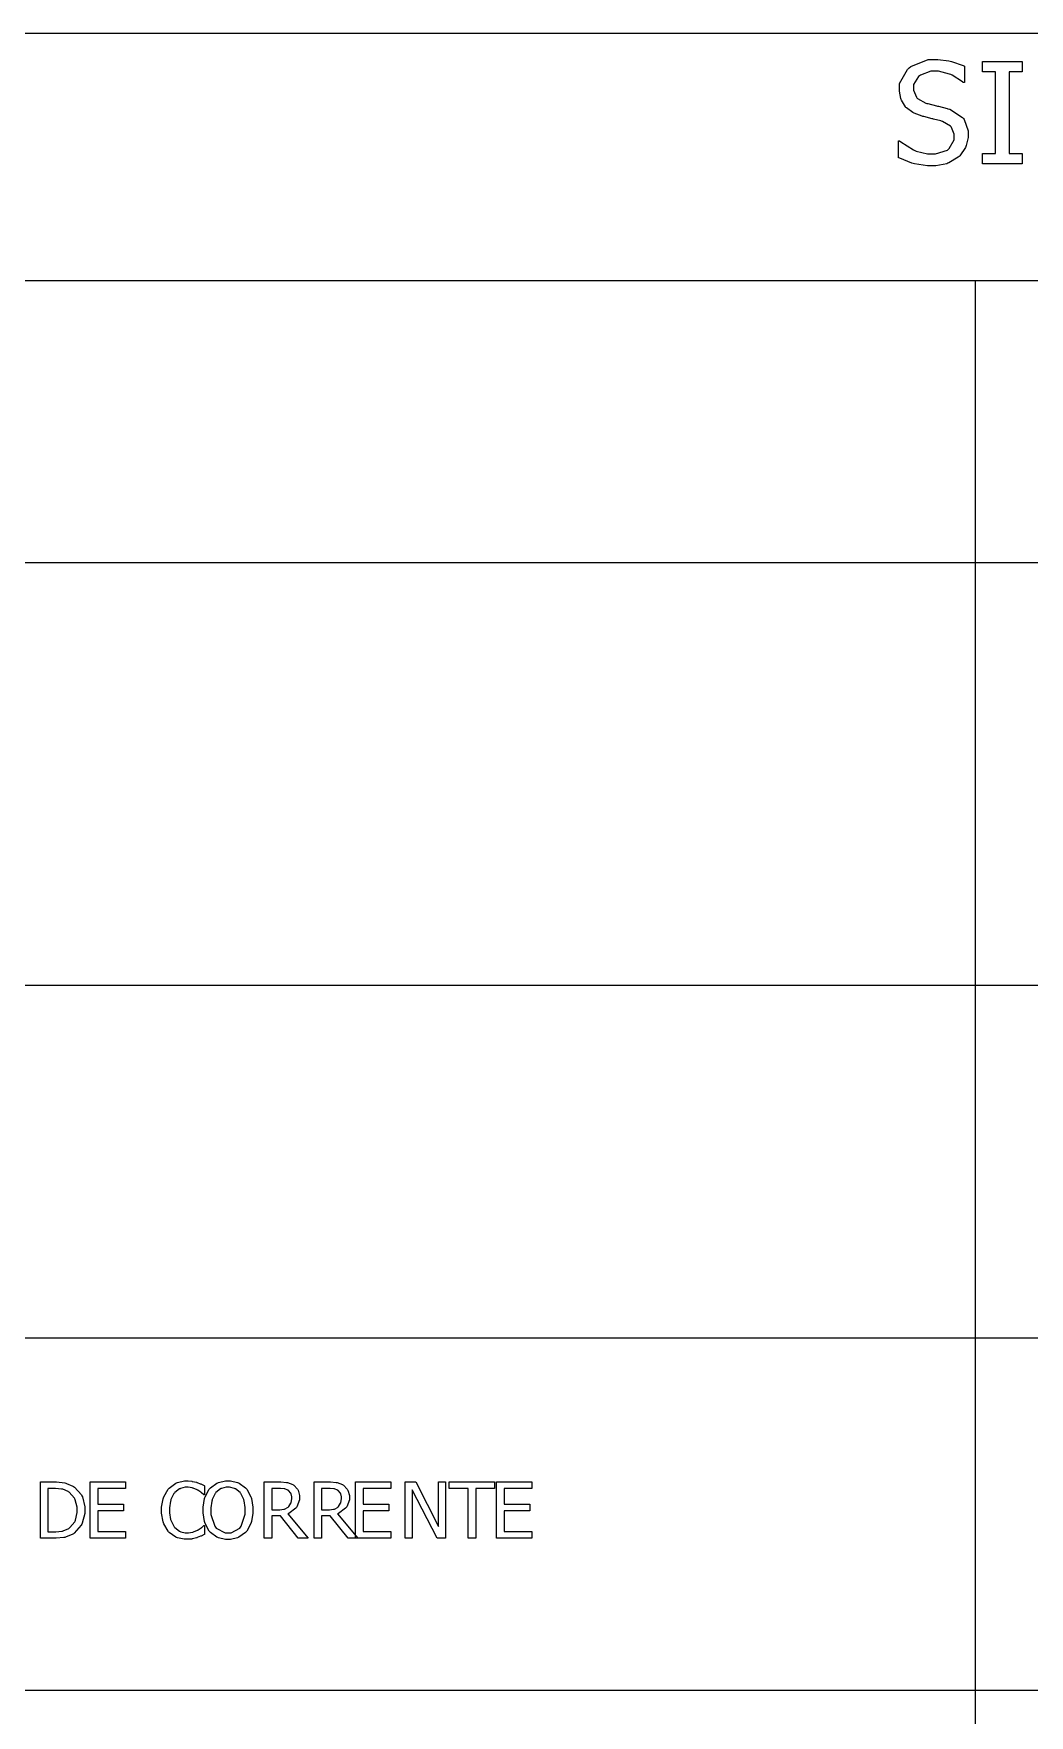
# Model space of a CAD drawing. Header units: millimetres. Extents: x 1974 to 2560, y 1429 to 1567.
# Drawn here: x 2490.17 to 2493.15, y 1527.66 to 1532.7 of the extents above; entities that cross this region are included whole.
import ezdxf

# ---------------------------------------------------------------- set-up
doc = ezdxf.new("R2010")
doc.units = ezdxf.units.MM
doc.layers.add('TEXTO', color=4, linetype='Continuous')
doc.layers.add('TIMBRE', color=7, linetype='Continuous')

msp = doc.modelspace()

# ---------------------------------------------------------------- linework, layer by layer
at = {"layer": 'TEXTO', "color": 0}
for p, q in [((2492.7655, 1532.5459), (2492.7897, 1532.5885)), ((2492.7897, 1532.5885), (2492.7946, 1532.5927)), ((2492.7946, 1532.5927), (2492.7995, 1532.597)), ((2492.7995, 1532.597), (2492.8514, 1532.618)), ((2492.86, 1532.5827), (2492.8285, 1532.5716)), ((2492.8514, 1532.618), (2492.8688, 1532.618)), ((2492.8715, 1532.5827), (2492.86, 1532.5827)), ((2492.8688, 1532.618), (2492.881, 1532.618)), ((2492.8825, 1532.5827), (2492.8715, 1532.5827)), ((2492.881, 1532.618), (2492.9137, 1532.6137)), ((2492.9157, 1532.5745), (2492.8825, 1532.5827)), ((2492.9137, 1532.6137), (2492.9176, 1532.6129)), ((2492.9196, 1532.5728), (2492.9157, 1532.5745)), ((2492.9176, 1532.6129), (2492.9214, 1532.612)), ((2492.9214, 1532.612), (2492.9569, 1532.5999)), ((2492.9569, 1532.5999), (2492.9602, 1532.5982)), ((2492.9602, 1532.5982), (2492.9602, 1532.5493)), ((2493.0148, 1532.5811), (2493.0148, 1532.6124)), ((2493.0148, 1532.6124), (2493.1339, 1532.6124)), ((2493.054, 1532.5811), (2493.0148, 1532.5811)), ((2493.054, 1532.3367), (2493.054, 1532.5811)), ((2493.1339, 1532.5811), (2493.0949, 1532.5811)), ((2493.0949, 1532.5811), (2493.0949, 1532.3367)), ((2493.1339, 1532.6124), (2493.1339, 1532.5811)), ((2492.7655, 1532.5302), (2492.7655, 1532.5459)), ((2492.7655, 1532.5228), (2492.7655, 1532.5302)), ((2492.8225, 1532.5673), (2492.808, 1532.5428)), ((2492.808, 1532.5428), (2492.808, 1532.5345)), ((2492.808, 1532.5345), (2492.808, 1532.5267)), ((2492.808, 1532.5267), (2492.8165, 1532.5053)), ((2492.8256, 1532.5695), (2492.8225, 1532.5673)), ((2492.8285, 1532.5716), (2492.8256, 1532.5695)), ((2492.9234, 1532.5711), (2492.9196, 1532.5728)), ((2492.9547, 1532.5516), (2492.9234, 1532.5711)), ((2492.9571, 1532.5493), (2492.9547, 1532.5516)), ((2492.9602, 1532.5493), (2492.9571, 1532.5493)), ((2492.7699, 1532.5008), (2492.7655, 1532.5228)), ((2492.7707, 1532.4985), (2492.7699, 1532.5008)), ((2492.7716, 1532.4962), (2492.7707, 1532.4985)), ((2492.7838, 1532.4764), (2492.7716, 1532.4962)), ((2492.7854, 1532.4746), (2492.7838, 1532.4764)), ((2492.7871, 1532.473), (2492.7854, 1532.4746)), ((2492.8057, 1532.459), (2492.7871, 1532.473)), ((2492.8165, 1532.5053), (2492.8183, 1532.5033)), ((2492.8183, 1532.5033), (2492.8199, 1532.5014)), ((2492.8199, 1532.5014), (2492.8449, 1532.4874)), ((2492.8449, 1532.4874), (2492.8482, 1532.4865)), ((2492.8482, 1532.4865), (2492.8504, 1532.4859)), ((2492.8504, 1532.4859), (2492.8768, 1532.4793)), ((2492.8768, 1532.4793), (2492.88, 1532.4785)), ((2492.88, 1532.4785), (2492.8831, 1532.4779)), ((2492.8831, 1532.4779), (2492.909, 1532.471)), ((2492.8078, 1532.4579), (2492.8057, 1532.459)), ((2492.8099, 1532.4569), (2492.8078, 1532.4579)), ((2492.8335, 1532.4482), (2492.8099, 1532.4569)), ((2492.8362, 1532.4475), (2492.8335, 1532.4482)), ((2492.8391, 1532.4468), (2492.8362, 1532.4475)), ((2492.8637, 1532.4407), (2492.8391, 1532.4468)), ((2492.8657, 1532.4402), (2492.8637, 1532.4407)), ((2492.8677, 1532.4398), (2492.8657, 1532.4402)), ((2492.8893, 1532.4341), (2492.8677, 1532.4398)), ((2492.8917, 1532.4334), (2492.8893, 1532.4341)), ((2492.895, 1532.4325), (2492.8917, 1532.4334)), ((2492.9191, 1532.4183), (2492.895, 1532.4325)), ((2492.909, 1532.471), (2492.9111, 1532.4703)), ((2492.9111, 1532.4703), (2492.9164, 1532.4689)), ((2492.9164, 1532.4689), (2492.955, 1532.4444)), ((2492.955, 1532.4444), (2492.9575, 1532.441)), ((2492.9575, 1532.441), (2492.9599, 1532.4379)), ((2492.9599, 1532.4379), (2492.9721, 1532.4041)), ((2492.7633, 1532.3237), (2492.7633, 1532.3748)), ((2492.7633, 1532.3748), (2492.7662, 1532.3748)), ((2492.7662, 1532.3748), (2492.7695, 1532.3717)), ((2492.9152, 1532.3516), (2492.9296, 1532.3778)), ((2492.9206, 1532.4163), (2492.9191, 1532.4183)), ((2492.9221, 1532.4144), (2492.9206, 1532.4163)), ((2492.9296, 1532.3939), (2492.9221, 1532.4144)), ((2492.9296, 1532.3863), (2492.9296, 1532.3939)), ((2492.9296, 1532.3778), (2492.9296, 1532.3863)), ((2492.9721, 1532.3839), (2492.966, 1532.3603)), ((2492.9721, 1532.4041), (2492.9721, 1532.3927)), ((2492.9721, 1532.3927), (2492.9721, 1532.3839)), ((2492.7666, 1532.3221), (2492.7633, 1532.3237)), ((2492.8033, 1532.3078), (2492.7666, 1532.3221)), ((2492.7695, 1532.3717), (2492.8076, 1532.3472)), ((2492.8076, 1532.3472), (2492.8118, 1532.3454)), ((2492.8118, 1532.3454), (2492.8161, 1532.3438)), ((2492.8161, 1532.3438), (2492.8499, 1532.335)), ((2492.8499, 1532.335), (2492.8613, 1532.335)), ((2492.8613, 1532.335), (2492.8739, 1532.335)), ((2492.8739, 1532.335), (2492.9095, 1532.3468)), ((2492.9095, 1532.3468), (2492.9124, 1532.3492)), ((2492.9124, 1532.3492), (2492.9152, 1532.3516)), ((2492.9417, 1532.3254), (2492.9139, 1532.3083)), ((2492.9443, 1532.3276), (2492.9417, 1532.3254)), ((2492.9465, 1532.3297), (2492.9443, 1532.3276)), ((2492.9636, 1532.3545), (2492.9465, 1532.3297)), ((2492.9649, 1532.3573), (2492.9636, 1532.3545)), ((2492.966, 1532.3603), (2492.9649, 1532.3573)), ((2493.0148, 1532.3054), (2493.0148, 1532.3367)), ((2493.0148, 1532.3367), (2493.054, 1532.3367)), ((2493.0949, 1532.3367), (2493.1339, 1532.3367)), ((2493.1339, 1532.3367), (2493.1339, 1532.3054)), ((2493.1339, 1532.3367), (2493.1339, 1532.3367)), ((2492.8073, 1532.3067), (2492.8033, 1532.3078)), ((2492.8112, 1532.3055), (2492.8073, 1532.3067)), ((2492.8498, 1532.2998), (2492.8112, 1532.3055)), ((2492.8641, 1532.2998), (2492.8498, 1532.2998)), ((2492.8749, 1532.2998), (2492.8641, 1532.2998)), ((2492.8641, 1532.2998), (2492.8641, 1532.2998)), ((2492.9077, 1532.3058), (2492.8749, 1532.2998)), ((2492.9108, 1532.307), (2492.9077, 1532.3058)), ((2492.9139, 1532.3083), (2492.9108, 1532.307)), ((2493.1339, 1532.3054), (2493.0148, 1532.3054)), ((2507.7976, 1531.9544), (2478.9131, 1531.9544)), ((2492.993, 1531.9544), (2492.993, 1515.0586)), ((2507.7976, 1531.1096), (2478.9131, 1531.1096)), ((2507.7976, 1529.8424), (2478.9131, 1529.8424)), ((2507.7976, 1528.7864), (2478.9131, 1528.7864)), ((2490.1929, 1528.1861), (2490.1929, 1528.355)), ((2490.1929, 1528.355), (2490.2313, 1528.355)), ((2490.2313, 1528.355), (2490.2406, 1528.355)), ((2490.2406, 1528.355), (2490.2663, 1528.3521)), ((2490.2663, 1528.3521), (2490.2687, 1528.3514)), ((2490.2687, 1528.3514), (2490.2709, 1528.3508)), ((2490.2709, 1528.3508), (2490.2901, 1528.3427)), ((2490.2901, 1528.3427), (2490.2918, 1528.3416)), ((2490.2918, 1528.3416), (2490.2945, 1528.3398)), ((2490.3419, 1528.1861), (2490.3419, 1528.355)), ((2490.3419, 1528.355), (2490.4476, 1528.355)), ((2490.4476, 1528.355), (2490.4476, 1528.335)), ((2490.5785, 1528.3367), (2490.5985, 1528.3511)), ((2490.5985, 1528.3511), (2490.6008, 1528.3521)), ((2490.6008, 1528.3521), (2490.603, 1528.3531)), ((2490.603, 1528.3531), (2490.6245, 1528.3581)), ((2490.6245, 1528.3581), (2490.6317, 1528.3581)), ((2490.6317, 1528.3581), (2490.6357, 1528.3581)), ((2490.6357, 1528.3581), (2490.6463, 1528.3571)), ((2490.6463, 1528.3571), (2490.6476, 1528.3568)), ((2490.6476, 1528.3568), (2490.6488, 1528.3566)), ((2490.6488, 1528.3566), (2490.6604, 1528.354)), ((2490.6604, 1528.354), (2490.6614, 1528.3536)), ((2490.6614, 1528.3536), (2490.6623, 1528.3534)), ((2490.6623, 1528.3534), (2490.6717, 1528.3498)), ((2490.6717, 1528.3498), (2490.6727, 1528.3493)), ((2490.6727, 1528.3493), (2490.6735, 1528.349)), ((2490.6735, 1528.349), (2490.683, 1528.3443)), ((2490.683, 1528.3443), (2490.6839, 1528.3437)), ((2490.6839, 1528.3437), (2490.6839, 1528.3167)), ((2490.7019, 1528.3375), (2490.7215, 1528.3517)), ((2490.7215, 1528.3517), (2490.7238, 1528.3527)), ((2490.7238, 1528.3527), (2490.726, 1528.3536)), ((2490.726, 1528.3536), (2490.7474, 1528.3584)), ((2490.7474, 1528.3584), (2490.7546, 1528.3584)), ((2490.7546, 1528.3584), (2490.7624, 1528.3584)), ((2490.7624, 1528.3584), (2490.7833, 1528.3536)), ((2490.7833, 1528.3536), (2490.7857, 1528.3526)), ((2490.7857, 1528.3526), (2490.7879, 1528.3516)), ((2490.7879, 1528.3516), (2490.8074, 1528.3374)), ((2490.8634, 1528.1861), (2490.8634, 1528.355)), ((2490.8634, 1528.355), (2490.907, 1528.355)), ((2490.907, 1528.355), (2490.913, 1528.355)), ((2490.913, 1528.355), (2490.9296, 1528.3537)), ((2490.9296, 1528.3537), (2490.9313, 1528.3534)), ((2490.9313, 1528.3534), (2490.9329, 1528.3532)), ((2490.9329, 1528.3532), (2490.9485, 1528.347)), ((2490.9485, 1528.347), (2490.9501, 1528.346)), ((2490.9501, 1528.346), (2490.9515, 1528.3452)), ((2490.9515, 1528.3452), (2490.9631, 1528.3329)), ((2491.0124, 1528.1861), (2491.0124, 1528.355)), ((2491.0124, 1528.355), (2491.0559, 1528.355)), ((2491.0559, 1528.355), (2491.062, 1528.355)), ((2491.062, 1528.355), (2491.0787, 1528.3537)), ((2491.0787, 1528.3537), (2491.0803, 1528.3534)), ((2491.0803, 1528.3534), (2491.0818, 1528.3532)), ((2491.0818, 1528.3532), (2491.0974, 1528.347)), ((2491.0974, 1528.347), (2491.0989, 1528.346)), ((2491.0989, 1528.346), (2491.1004, 1528.3452)), ((2491.1004, 1528.3452), (2491.1121, 1528.3329)), ((2491.1367, 1528.1861), (2491.1367, 1528.355)), ((2491.1367, 1528.355), (2491.2424, 1528.355)), ((2491.2424, 1528.355), (2491.2424, 1528.335)), ((2491.2856, 1528.1861), (2491.2856, 1528.355)), ((2491.2856, 1528.355), (2491.3175, 1528.355)), ((2491.3175, 1528.355), (2491.3854, 1528.2213)), ((2491.3854, 1528.2213), (2491.3854, 1528.355)), ((2491.3854, 1528.355), (2491.4064, 1528.355)), ((2491.4064, 1528.355), (2491.4064, 1528.1861)), ((2491.4064, 1528.355), (2491.4064, 1528.355)), ((2491.4174, 1528.335), (2491.4174, 1528.355)), ((2491.4174, 1528.355), (2491.5534, 1528.355)), ((2491.5534, 1528.355), (2491.5534, 1528.335)), ((2491.5589, 1528.1861), (2491.5589, 1528.355)), ((2491.5589, 1528.355), (2491.6645, 1528.355)), ((2491.6645, 1528.355), (2491.6645, 1528.335)), ((2490.2325, 1528.3357), (2490.2154, 1528.3357)), ((2490.2154, 1528.3357), (2490.2154, 1528.2054)), ((2490.2384, 1528.3357), (2490.2325, 1528.3357)), ((2490.2562, 1528.3337), (2490.2384, 1528.3357)), ((2490.2579, 1528.3334), (2490.2562, 1528.3337)), ((2490.2596, 1528.3329), (2490.2579, 1528.3334)), ((2490.2755, 1528.3265), (2490.2596, 1528.3329)), ((2490.277, 1528.3255), (2490.2755, 1528.3265)), ((2490.2792, 1528.3242), (2490.277, 1528.3255)), ((2490.2951, 1528.3064), (2490.2792, 1528.3242)), ((2490.2945, 1528.3398), (2490.3155, 1528.316)), ((2490.2962, 1528.3041), (2490.2951, 1528.3064)), ((2490.2973, 1528.3018), (2490.2962, 1528.3041)), ((2490.3027, 1528.279), (2490.2973, 1528.3018)), ((2490.3155, 1528.316), (2490.3171, 1528.3129)), ((2490.3171, 1528.3129), (2490.3186, 1528.3101)), ((2490.3186, 1528.3101), (2490.326, 1528.2804)), ((2490.4476, 1528.335), (2490.3645, 1528.335)), ((2490.3645, 1528.335), (2490.3645, 1528.2887)), ((2490.5557, 1528.2796), (2490.5601, 1528.3047)), ((2490.5601, 1528.3047), (2490.5611, 1528.3073)), ((2490.5611, 1528.3073), (2490.562, 1528.31)), ((2490.562, 1528.31), (2490.5751, 1528.3329)), ((2490.5751, 1528.3329), (2490.5768, 1528.3348)), ((2490.5768, 1528.3348), (2490.5785, 1528.3367)), ((2490.5824, 1528.2977), (2490.5791, 1528.2773)), ((2490.583, 1528.2998), (2490.5824, 1528.2977)), ((2490.5837, 1528.302), (2490.583, 1528.2998)), ((2490.5929, 1528.3201), (2490.5837, 1528.302)), ((2490.5942, 1528.3214), (2490.5929, 1528.3201)), ((2490.5954, 1528.3229), (2490.5942, 1528.3214)), ((2490.6094, 1528.3339), (2490.5954, 1528.3229)), ((2490.6111, 1528.3345), (2490.6094, 1528.3339)), ((2490.6126, 1528.3353), (2490.6111, 1528.3345)), ((2490.6264, 1528.3389), (2490.6126, 1528.3353)), ((2490.6316, 1528.3389), (2490.6264, 1528.3389)), ((2490.6356, 1528.3389), (2490.6316, 1528.3389)), ((2490.6478, 1528.337), (2490.6356, 1528.3389)), ((2490.6491, 1528.3366), (2490.6478, 1528.337)), ((2490.6504, 1528.3362), (2490.6491, 1528.3366)), ((2490.6621, 1528.3314), (2490.6504, 1528.3362)), ((2490.6632, 1528.3308), (2490.6621, 1528.3314)), ((2490.6642, 1528.3303), (2490.6632, 1528.3308)), ((2490.6737, 1528.3239), (2490.6642, 1528.3303)), ((2490.6745, 1528.3232), (2490.6737, 1528.3239)), ((2490.6753, 1528.3227), (2490.6745, 1528.3232)), ((2490.6816, 1528.3171), (2490.6753, 1528.3227)), ((2490.6799, 1528.2799), (2490.6844, 1528.3053)), ((2490.6821, 1528.3167), (2490.6816, 1528.3171)), ((2490.6839, 1528.3167), (2490.6821, 1528.3167)), ((2490.6844, 1528.3053), (2490.6853, 1528.3079)), ((2490.6853, 1528.3079), (2490.6861, 1528.3106)), ((2490.6861, 1528.3106), (2490.6987, 1528.3337)), ((2490.6987, 1528.3337), (2490.7003, 1528.3355)), ((2490.7003, 1528.3355), (2490.7019, 1528.3375)), ((2490.7063, 1528.2978), (2490.7033, 1528.2774)), ((2490.7069, 1528.3), (2490.7063, 1528.2978)), ((2490.7075, 1528.3022), (2490.7069, 1528.3)), ((2490.716, 1528.3203), (2490.7075, 1528.3022)), ((2490.7172, 1528.3216), (2490.716, 1528.3203)), ((2490.7184, 1528.3232), (2490.7172, 1528.3216)), ((2490.7319, 1528.3342), (2490.7184, 1528.3232)), ((2490.7334, 1528.3349), (2490.7319, 1528.3342)), ((2490.7348, 1528.3357), (2490.7334, 1528.3349)), ((2490.7494, 1528.3391), (2490.7348, 1528.3357)), ((2490.7548, 1528.3391), (2490.7494, 1528.3391)), ((2490.7596, 1528.3391), (2490.7548, 1528.3391)), ((2490.7743, 1528.3355), (2490.7596, 1528.3391)), ((2490.776, 1528.3348), (2490.7743, 1528.3355)), ((2490.7775, 1528.3341), (2490.776, 1528.3348)), ((2490.791, 1528.3231), (2490.7775, 1528.3341)), ((2490.7921, 1528.3216), (2490.791, 1528.3231)), ((2490.7933, 1528.3203), (2490.7921, 1528.3216)), ((2490.8017, 1528.3024), (2490.7933, 1528.3203)), ((2490.8024, 1528.3002), (2490.8017, 1528.3024)), ((2490.803, 1528.298), (2490.8024, 1528.3002)), ((2490.8059, 1528.278), (2490.803, 1528.298)), ((2490.8074, 1528.3374), (2490.809, 1528.3355)), ((2490.809, 1528.3355), (2490.8107, 1528.3337)), ((2490.809, 1528.3355), (2490.809, 1528.3355)), ((2490.8107, 1528.3337), (2490.8231, 1528.3108)), ((2490.8231, 1528.3108), (2490.824, 1528.308)), ((2490.824, 1528.308), (2490.8249, 1528.3053)), ((2490.8249, 1528.3053), (2490.8293, 1528.2792)), ((2490.9081, 1528.3357), (2490.8859, 1528.3357)), ((2490.8859, 1528.3357), (2490.8859, 1528.2719)), ((2490.9118, 1528.3357), (2490.9081, 1528.3357)), ((2490.9229, 1528.3347), (2490.9118, 1528.3357)), ((2490.9239, 1528.3344), (2490.9229, 1528.3347)), ((2490.9249, 1528.3342), (2490.9239, 1528.3344)), ((2490.9341, 1528.3305), (2490.9249, 1528.3342)), ((2490.935, 1528.3299), (2490.9341, 1528.3305)), ((2490.9358, 1528.3293), (2490.935, 1528.3299)), ((2490.9426, 1528.3215), (2490.9358, 1528.3293)), ((2490.9369, 1528.2815), (2490.9429, 1528.291)), ((2490.9431, 1528.3205), (2490.9426, 1528.3215)), ((2490.9429, 1528.291), (2490.9434, 1528.292)), ((2490.9434, 1528.3196), (2490.9431, 1528.3205)), ((2490.9457, 1528.3107), (2490.9434, 1528.3196)), ((2490.9434, 1528.292), (2490.9437, 1528.2932)), ((2490.9437, 1528.2932), (2490.9457, 1528.3039)), ((2490.9457, 1528.3075), (2490.9457, 1528.3107)), ((2490.9457, 1528.3039), (2490.9457, 1528.3075)), ((2490.9457, 1528.3075), (2490.9457, 1528.3075)), ((2490.9691, 1528.3014), (2490.9613, 1528.2802)), ((2490.9631, 1528.3329), (2490.964, 1528.3314)), ((2490.964, 1528.3314), (2490.9648, 1528.3299)), ((2490.9648, 1528.3299), (2490.9691, 1528.3144)), ((2490.9691, 1528.3144), (2490.9691, 1528.3092)), ((2490.9691, 1528.3092), (2490.9691, 1528.3014)), ((2491.0571, 1528.3357), (2491.035, 1528.3357)), ((2491.035, 1528.3357), (2491.035, 1528.2719)), ((2491.0607, 1528.3357), (2491.0571, 1528.3357)), ((2491.0718, 1528.3347), (2491.0607, 1528.3357)), ((2491.0728, 1528.3344), (2491.0718, 1528.3347)), ((2491.0739, 1528.3342), (2491.0728, 1528.3344)), ((2491.0831, 1528.3305), (2491.0739, 1528.3342)), ((2491.084, 1528.3299), (2491.0831, 1528.3305)), ((2491.0849, 1528.3293), (2491.084, 1528.3299)), ((2491.0916, 1528.3215), (2491.0849, 1528.3293)), ((2491.0859, 1528.2815), (2491.092, 1528.291)), ((2491.092, 1528.3205), (2491.0916, 1528.3215)), ((2491.0925, 1528.3196), (2491.092, 1528.3205)), ((2491.092, 1528.291), (2491.0923, 1528.292)), ((2491.0923, 1528.292), (2491.0928, 1528.2932)), ((2491.0947, 1528.3107), (2491.0925, 1528.3196)), ((2491.0928, 1528.2932), (2491.0947, 1528.3039)), ((2491.0947, 1528.3075), (2491.0947, 1528.3107)), ((2491.0947, 1528.3039), (2491.0947, 1528.3075)), ((2491.0947, 1528.3075), (2491.0947, 1528.3075)), ((2491.1182, 1528.3014), (2491.1103, 1528.2802)), ((2491.1121, 1528.3329), (2491.113, 1528.3314)), ((2491.113, 1528.3314), (2491.1138, 1528.3299)), ((2491.1138, 1528.3299), (2491.1182, 1528.3144)), ((2491.1182, 1528.3144), (2491.1182, 1528.3092)), ((2491.1182, 1528.3092), (2491.1182, 1528.3014)), ((2491.2424, 1528.335), (2491.1592, 1528.335)), ((2491.1592, 1528.335), (2491.1592, 1528.2887)), ((2491.3813, 1528.1861), (2491.3066, 1528.3318)), ((2491.3066, 1528.3318), (2491.3066, 1528.1861)), ((2491.4741, 1528.335), (2491.4174, 1528.335)), ((2491.4741, 1528.1861), (2491.4741, 1528.335)), ((2491.5534, 1528.335), (2491.4966, 1528.335)), ((2491.4966, 1528.335), (2491.4966, 1528.1861)), ((2491.6645, 1528.335), (2491.5814, 1528.335)), ((2491.5814, 1528.335), (2491.5814, 1528.2887)), ((2490.2968, 1528.2378), (2490.2978, 1528.24)), ((2490.2978, 1528.24), (2490.3027, 1528.263)), ((2490.3027, 1528.2706), (2490.3027, 1528.279)), ((2490.3027, 1528.263), (2490.3027, 1528.2706)), ((2490.3027, 1528.2706), (2490.3027, 1528.2706)), ((2490.326, 1528.26), (2490.3183, 1528.2318)), ((2490.326, 1528.2804), (2490.326, 1528.2704)), ((2490.326, 1528.2704), (2490.326, 1528.26)), ((2490.326, 1528.2704), (2490.326, 1528.2704)), ((2490.3645, 1528.2887), (2490.4419, 1528.2887)), ((2490.4419, 1528.2688), (2490.3645, 1528.2688)), ((2490.3645, 1528.2688), (2490.3645, 1528.2061)), ((2490.4419, 1528.2887), (2490.4419, 1528.2688)), ((2490.5557, 1528.2704), (2490.5557, 1528.2796)), ((2490.5557, 1528.2616), (2490.5557, 1528.2704)), ((2490.5603, 1528.2354), (2490.5557, 1528.2616)), ((2490.5791, 1528.2773), (2490.5791, 1528.2704)), ((2490.5791, 1528.2704), (2490.5791, 1528.2629)), ((2490.5791, 1528.2629), (2490.5826, 1528.2426)), ((2490.5826, 1528.2426), (2490.5833, 1528.2405)), ((2490.5833, 1528.2405), (2490.584, 1528.2385)), ((2490.6799, 1528.2705), (2490.6799, 1528.2799)), ((2490.6799, 1528.262), (2490.6799, 1528.2705)), ((2490.6843, 1528.2361), (2490.6799, 1528.262)), ((2490.7033, 1528.2774), (2490.7033, 1528.2705)), ((2490.7033, 1528.2705), (2490.7033, 1528.2578)), ((2490.7033, 1528.2578), (2490.715, 1528.2226)), ((2490.7944, 1528.2226), (2490.8059, 1528.2585)), ((2490.8059, 1528.2705), (2490.8059, 1528.278)), ((2490.8059, 1528.2585), (2490.8059, 1528.2705)), ((2490.8059, 1528.2705), (2490.8059, 1528.2705)), ((2490.8293, 1528.2613), (2490.825, 1528.2362)), ((2490.8293, 1528.2792), (2490.8293, 1528.2705)), ((2490.8293, 1528.2705), (2490.8293, 1528.2613)), ((2490.8859, 1528.2719), (2490.9056, 1528.2719)), ((2490.9115, 1528.2532), (2490.8859, 1528.2532)), ((2490.8859, 1528.2532), (2490.8859, 1528.1861)), ((2490.9056, 1528.2719), (2490.9099, 1528.2719)), ((2490.9099, 1528.2719), (2490.9216, 1528.2734)), ((2490.965, 1528.1861), (2490.9115, 1528.2532)), ((2490.9216, 1528.2734), (2490.9229, 1528.2737)), ((2490.9229, 1528.2737), (2490.9242, 1528.2739)), ((2490.9242, 1528.2739), (2490.9352, 1528.2798)), ((2490.9367, 1528.2607), (2490.9341, 1528.2596)), ((2490.9341, 1528.2596), (2490.9943, 1528.1861)), ((2490.9341, 1528.2596), (2490.9341, 1528.2596)), ((2490.9352, 1528.2798), (2490.9362, 1528.2807)), ((2490.9362, 1528.2807), (2490.9369, 1528.2815)), ((2490.9581, 1528.276), (2490.9367, 1528.2607)), ((2490.9597, 1528.278), (2490.9581, 1528.276)), ((2490.9613, 1528.2802), (2490.9597, 1528.278)), ((2491.035, 1528.2719), (2491.0546, 1528.2719)), ((2491.0605, 1528.2532), (2491.035, 1528.2532)), ((2491.035, 1528.2532), (2491.035, 1528.1861)), ((2491.0546, 1528.2719), (2491.0589, 1528.2719)), ((2491.0589, 1528.2719), (2491.0706, 1528.2734)), ((2491.1141, 1528.1861), (2491.0605, 1528.2532)), ((2491.0706, 1528.2734), (2491.072, 1528.2737)), ((2491.072, 1528.2737), (2491.0733, 1528.2739)), ((2491.0733, 1528.2739), (2491.0842, 1528.2798)), ((2491.0858, 1528.2607), (2491.0831, 1528.2596)), ((2491.0831, 1528.2596), (2491.1432, 1528.1861)), ((2491.0831, 1528.2596), (2491.0831, 1528.2596)), ((2491.0842, 1528.2798), (2491.0851, 1528.2807)), ((2491.0851, 1528.2807), (2491.0859, 1528.2815)), ((2491.1071, 1528.276), (2491.0858, 1528.2607)), ((2491.1087, 1528.278), (2491.1071, 1528.276)), ((2491.1103, 1528.2802), (2491.1087, 1528.278)), ((2491.1592, 1528.2887), (2491.2366, 1528.2887)), ((2491.2366, 1528.2688), (2491.1592, 1528.2688)), ((2491.1592, 1528.2688), (2491.1592, 1528.2061)), ((2491.2366, 1528.2887), (2491.2366, 1528.2688)), ((2491.5814, 1528.2887), (2491.6588, 1528.2887)), ((2491.6588, 1528.2688), (2491.5814, 1528.2688)), ((2491.5814, 1528.2688), (2491.5814, 1528.2061)), ((2491.6588, 1528.2887), (2491.6588, 1528.2688)), ((2490.2154, 1528.2054), (2490.2325, 1528.2054)), ((2490.2325, 1528.2054), (2490.239, 1528.2054)), ((2490.239, 1528.2054), (2490.2568, 1528.2074)), ((2490.2568, 1528.2074), (2490.2587, 1528.2078)), ((2490.2587, 1528.2078), (2490.2606, 1528.2082)), ((2490.2606, 1528.2082), (2490.2777, 1528.2156)), ((2490.2656, 1528.1888), (2490.2634, 1528.1884)), ((2490.2677, 1528.1893), (2490.2656, 1528.1888)), ((2490.2895, 1528.1983), (2490.2677, 1528.1893)), ((2490.2777, 1528.2156), (2490.2792, 1528.2166)), ((2490.2792, 1528.2166), (2490.2811, 1528.218)), ((2490.2811, 1528.218), (2490.2958, 1528.2356)), ((2490.2916, 1528.1995), (2490.2895, 1528.1983)), ((2490.2942, 1528.2013), (2490.2916, 1528.1995)), ((2490.3152, 1528.2256), (2490.2942, 1528.2013)), ((2490.2958, 1528.2356), (2490.2968, 1528.2378)), ((2490.3167, 1528.2287), (2490.3152, 1528.2256)), ((2490.3183, 1528.2318), (2490.3167, 1528.2287)), ((2490.3645, 1528.2061), (2490.4476, 1528.2061)), ((2490.4476, 1528.2061), (2490.4476, 1528.1861)), ((2490.5613, 1528.2326), (2490.5603, 1528.2354)), ((2490.5621, 1528.2299), (2490.5613, 1528.2326)), ((2490.5752, 1528.2071), (2490.5621, 1528.2299)), ((2490.5769, 1528.2052), (2490.5752, 1528.2071)), ((2490.5786, 1528.2033), (2490.5769, 1528.2052)), ((2490.5986, 1528.1896), (2490.5786, 1528.2033)), ((2490.584, 1528.2385), (2490.5935, 1528.2208)), ((2490.5935, 1528.2208), (2490.5947, 1528.2194)), ((2490.5947, 1528.2194), (2490.5959, 1528.218)), ((2490.5959, 1528.218), (2490.6097, 1528.2074)), ((2490.6009, 1528.1885), (2490.5986, 1528.1896)), ((2490.6097, 1528.2074), (2490.6114, 1528.2066)), ((2490.6114, 1528.2066), (2490.6129, 1528.2059)), ((2490.6129, 1528.2059), (2490.6268, 1528.2025)), ((2490.6268, 1528.2025), (2490.6316, 1528.2025)), ((2490.6316, 1528.2025), (2490.636, 1528.2025)), ((2490.636, 1528.2025), (2490.6481, 1528.2044)), ((2490.6481, 1528.2044), (2490.6496, 1528.2048)), ((2490.6496, 1528.2048), (2490.6509, 1528.2052)), ((2490.6509, 1528.2052), (2490.6632, 1528.2102)), ((2490.6726, 1528.1922), (2490.6626, 1528.1883)), ((2490.6632, 1528.2102), (2490.6643, 1528.2108)), ((2490.6643, 1528.2108), (2490.6653, 1528.2114)), ((2490.6653, 1528.2114), (2490.6743, 1528.2174)), ((2490.6734, 1528.1926), (2490.6726, 1528.1922)), ((2490.6742, 1528.193), (2490.6734, 1528.1926)), ((2490.683, 1528.1971), (2490.6742, 1528.193)), ((2490.6743, 1528.2174), (2490.6751, 1528.218)), ((2490.6751, 1528.218), (2490.6758, 1528.2187)), ((2490.6758, 1528.2187), (2490.6817, 1528.2239)), ((2490.6817, 1528.2239), (2490.6822, 1528.2243)), ((2490.6822, 1528.2243), (2490.6839, 1528.2243)), ((2490.6839, 1528.1975), (2490.683, 1528.1971)), ((2490.6839, 1528.2243), (2490.6839, 1528.1975)), ((2490.6852, 1528.2333), (2490.6843, 1528.2361)), ((2490.6861, 1528.2306), (2490.6852, 1528.2333)), ((2490.6986, 1528.2075), (2490.6861, 1528.2306)), ((2490.7002, 1528.2056), (2490.6986, 1528.2075)), ((2490.7018, 1528.2038), (2490.7002, 1528.2056)), ((2490.7215, 1528.1894), (2490.7018, 1528.2038)), ((2490.715, 1528.2226), (2490.7173, 1528.2196)), ((2490.7173, 1528.2196), (2490.7196, 1528.2167)), ((2490.7196, 1528.2167), (2490.7459, 1528.202)), ((2490.7238, 1528.1884), (2490.7215, 1528.1894)), ((2490.7459, 1528.202), (2490.7548, 1528.202)), ((2490.7548, 1528.202), (2490.7641, 1528.202)), ((2490.7641, 1528.202), (2490.7898, 1528.2167)), ((2490.7872, 1528.1892), (2490.785, 1528.1882)), ((2490.8074, 1528.2036), (2490.7872, 1528.1892)), ((2490.7898, 1528.2167), (2490.7921, 1528.2196)), ((2490.7921, 1528.2196), (2490.7944, 1528.2226)), ((2490.809, 1528.2056), (2490.8074, 1528.2036)), ((2490.8107, 1528.2075), (2490.809, 1528.2056)), ((2490.8233, 1528.2307), (2490.8107, 1528.2075)), ((2490.8242, 1528.2334), (2490.8233, 1528.2307)), ((2490.825, 1528.2362), (2490.8242, 1528.2334)), ((2491.1592, 1528.2061), (2491.2424, 1528.2061)), ((2491.2424, 1528.2061), (2491.2424, 1528.1861)), ((2491.5814, 1528.2061), (2491.6645, 1528.2061)), ((2491.6645, 1528.2061), (2491.6645, 1528.1861)), ((2490.2318, 1528.1861), (2490.1929, 1528.1861)), ((2490.2397, 1528.1861), (2490.2318, 1528.1861)), ((2490.2634, 1528.1884), (2490.2397, 1528.1861)), ((2490.4476, 1528.1861), (2490.3419, 1528.1861)), ((2490.4476, 1528.1861), (2490.4476, 1528.1861)), ((2490.6032, 1528.1877), (2490.6009, 1528.1885)), ((2490.6237, 1528.1831), (2490.6032, 1528.1877)), ((2490.6314, 1528.1831), (2490.6237, 1528.1831)), ((2490.6352, 1528.1831), (2490.6314, 1528.1831)), ((2490.6314, 1528.1831), (2490.6314, 1528.1831)), ((2490.6468, 1528.184), (2490.6352, 1528.1831)), ((2490.6478, 1528.1843), (2490.6468, 1528.184)), ((2490.6488, 1528.1845), (2490.6478, 1528.1843)), ((2490.6601, 1528.1876), (2490.6488, 1528.1845)), ((2490.6614, 1528.1879), (2490.6601, 1528.1876)), ((2490.6626, 1528.1883), (2490.6614, 1528.1879)), ((2490.726, 1528.1874), (2490.7238, 1528.1884)), ((2490.7469, 1528.1826), (2490.726, 1528.1874)), ((2490.7546, 1528.1826), (2490.7469, 1528.1826)), ((2490.7617, 1528.1826), (2490.7546, 1528.1826)), ((2490.7827, 1528.1874), (2490.7617, 1528.1826)), ((2490.785, 1528.1882), (2490.7827, 1528.1874)), ((2490.8859, 1528.1861), (2490.8634, 1528.1861)), ((2490.9943, 1528.1861), (2490.965, 1528.1861)), ((2491.035, 1528.1861), (2491.0124, 1528.1861)), ((2491.1432, 1528.1861), (2491.1141, 1528.1861)), ((2491.2424, 1528.1861), (2491.1367, 1528.1861)), ((2491.2424, 1528.1861), (2491.2424, 1528.1861)), ((2491.3066, 1528.1861), (2491.2856, 1528.1861)), ((2491.4064, 1528.1861), (2491.3813, 1528.1861)), ((2491.4966, 1528.1861), (2491.4741, 1528.1861)), ((2491.4966, 1528.1861), (2491.4966, 1528.1861)), ((2491.6645, 1528.1861), (2491.5589, 1528.1861)), ((2491.6645, 1528.1861), (2491.6645, 1528.1861)), ((2507.7976, 1527.7304), (2478.9131, 1527.7304))]:
    msp.add_line(p, q, dxfattribs=at)
at = {"layer": 'TIMBRE', "color": 12}
msp.add_line((2507.7976, 1532.6956), (2478.9131, 1532.6956), dxfattribs=at)
msp.add_lwpolyline([(2478.9131, 1513.0586), (2507.7976, 1513.0586), (2507.7976, 1532.6956), (2478.9131, 1532.6956)], close=True, dxfattribs=at)

doc.saveas('drawing.dxf')
